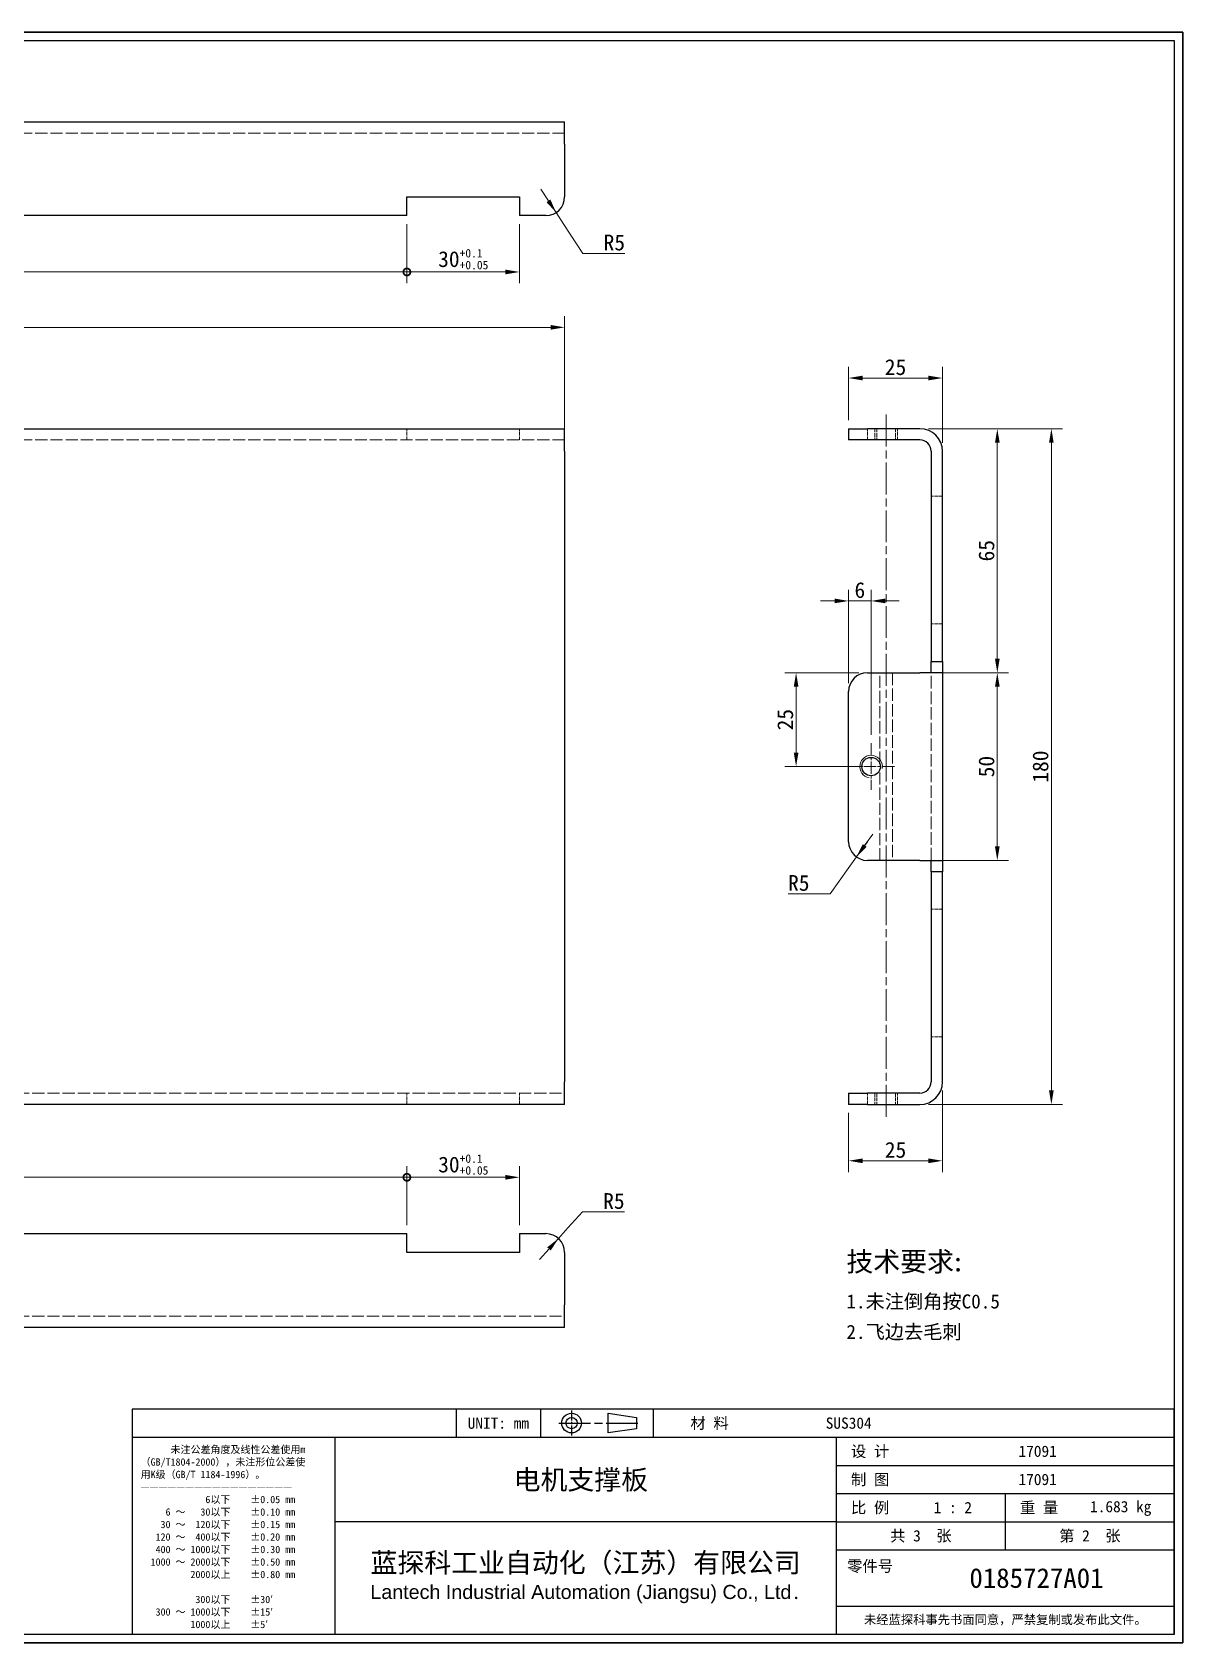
# Model space of a CAD drawing. Header units: millimetres. Extents: x 9 to 622, y 8 to 437.
# Drawn here: x 315.4 to 621.8, y 8.2 to 437.3 of the extents above; entities that cross this region are included whole.
import ezdxf
from ezdxf.enums import TextEntityAlignment as Align

# ---------------------------------------------------------------- set-up
doc = ezdxf.new("R2010")
doc.units = ezdxf.units.MM
doc.header["$LTSCALE"] = 1.5
doc.linetypes.add('CHAIN', pattern=[0.3543, 0.2362, -0.0295, 0.0591, -0.0295])
doc.linetypes.add('DASHED', pattern=[0.2067, 0.1654, -0.0413])
for name, color, linetype, lineweight in [('1', 7, 'Continuous', 18), ('可见 (ISO)', 7, 'Continuous', 25), ('可见窄的 (ISO)', 7, 'Continuous', 18), ('图框 (ISO)', 7, 'Continuous', 35), ('标题 (ISO)', 7, 'Continuous', 25)]:
    doc.layers.add(name, color=color, linetype=linetype, lineweight=lineweight)
for name, color, linetype, lineweight, true_color in [('中心标记 (ISO)', 1, 'CHAIN', 18, 0xff0000), ('中心线 (ISO)', 1, 'CHAIN', 18, 0xff0000), ('尺寸 (ISO)', 7, 'Continuous', 18, 0x008000), ('符号 (ISO)', 7, 'Continuous', 18, 0x008000), ('隐藏 (ISO)', 5, 'DASHED', 18, 0x0000ff)]:
    doc.layers.add(name, color=color, linetype=linetype, lineweight=lineweight, true_color=true_color)
doc.styles.add('文本样式164', font='SimSun.ttf')
doc.styles.add('文本样式165', font='SimSun.ttf')
doc.styles.add('文本样式74', font='SimSun.ttf')
doc.styles.add('最新国标', font='simfang.ttf')
doc.styles.add('注释文本 (ISO)', font='simfang.ttf')
doc.dimstyles.new('默认 (GB)', dxfattribs={"dimscale": 1.5, "dimtxt": 2.8, "dimasz": 2.5, "dimexe": 2, "dimexo": 1.5, "dimgap": 0.5, "dimtad": 1, "dimtoh": 1, "dimdsep": 46, "dimtxsty": '最新国标', "dimcen": 0.09, "dimdle": 10, "dimclrd": 256, "dimclre": 256, "dimclrt": 256, "dimaunit": 1, "dimadec": 3, "dimazin": 2, "dimtfac": 0.535714, "dimtdec": 3, "dimtmove": 0, "dimatfit": 3, "dimfxl": 0, "dimtolj": 1, "dimlwd": -1, "dimlwe": -1, "dimarcsym": 0})

# ---------------------------------------------------------------- blocks, each defined once
blk = doc.blocks.new('图框 最新国标')
at = {"layer": '图框 (ISO)'}
for p, q in [((6, 291.5), (414.5, 291.5)), ((414.5, 291.5), (414.5, 5.5)), ((414.5, 5.5), (6, 5.5))]:
    blk.add_line(p, q, dxfattribs=at)
at = {"layer": '图框 (ISO)', "color": 7, "linetype": 'Continuous', "lineweight": 25}
for p, q in [((18, 290), (413, 290)), ((18, 290), (413, 290)), ((413, 290), (413, 7)), ((413, 290), (413, 7)), ((413, 7), (6, 7)), ((413, 7), (18, 7))]:
    blk.add_line(p, q, dxfattribs=at)
at = {"layer": '图框 (ISO)', "style": '文本样式74'}
blk.add_attdef('零件代号_001', (44.34, 287.25), '', height=2.5, rotation=180, dxfattribs=at)
blk = doc.blocks.new('标题栏 最新国标')
at = {"layer": '标题 (ISO)'}
for p, q in [((381.98, -183.84), (196.98, -183.84)), ((196.98, -183.84), (196.98, -223.84)), ((254.48, -183.84), (254.48, -188.84)), ((269.48, -183.84), (269.48, -188.84)), ((281.48, -188.09), (281.48, -184.59)), ((281.48, -184.59), (286.48, -185.34)), ((286.48, -185.34), (286.48, -187.34)), ((289.48, -183.84), (289.48, -188.84)), ((381.98, -223.84), (381.98, -183.84)), ((383.48, -183.84), (383.48, -225.34)), ((286.48, -187.34), (281.48, -188.09)), ((196.98, -188.84), (381.98, -188.84)), ((232.98, -188.84), (232.98, -223.84)), ((321.98, -188.84), (321.98, -223.84)), ((321.98, -193.84), (381.98, -193.84)), ((321.98, -198.84), (381.98, -198.84)), ((351.98, -198.84), (351.98, -208.84)), ((321.98, -203.84), (232.98, -203.84)), ((321.98, -203.84), (381.98, -203.84)), ((321.98, -208.84), (381.98, -208.84)), ((321.98, -218.84), (381.98, -218.84)), ((196.98, -223.84), (381.98, -223.84)), ((383.48, -225.34), (196.98, -225.34))]:
    blk.add_line(p, q, dxfattribs=at)
at = {"layer": '标题 (ISO)', "linetype": 'CHAIN', "ltscale": 5.000333}
blk.add_line((274.98, -184.09), (274.98, -188.59), dxfattribs=at)
at = {"layer": '标题 (ISO)', "linetype": 'CHAIN', "ltscale": 15.834605}
blk.add_line((272.73, -186.34), (286.98, -186.34), dxfattribs=at)
at = {"layer": '标题 (ISO)'}
for radius in [1.75, 1]:
    blk.add_circle((274.98, -186.34), radius, dxfattribs=at)
at = {"layer": '1', "style": '文本样式164'}
for s, p in [('UNIT: mm', (261.98, -186.34)), ('材 料', (299.48, -186.34)), ('设 计', (327.98, -191.34)), ('制 图', (327.98, -196.34)), ('比 例', (327.98, -201.34)), ('重 量', (357.98, -201.34)), ('共 3  张', (336.98, -206.34)), ('第 2  张', (366.98, -206.34))]:
    blk.add_text(s, height=2, dxfattribs=at).set_placement(p, align=Align.MIDDLE_CENTER)
at = {"layer": '标题 (ISO)', "style": '注释文本 (ISO)'}
for s, insert, char_height, attachment_point, line_spacing_factor in [('\\fSimSun|b0|i0;{\\H1.3000;      未注公差角度及线性公差使用m\\P}\\fSimSun|b0|i0;{\\H1.3000;（GB/T1804-2000），未注形位公差使\\P}\\fSimSun|b0|i0;{\\H1.3000;用K级（GB/T 1184-1996）。\\P}\\fSimSun|b0|i0;{\\H1.3000;—————————————————\\P}\\fSimSun|b0|i0;{\\H1.3000;             6以下    ±0.05 mm\\P}\\fSimSun|b0|i0;{\\H1.3000;     6 ～   30以下    ±0.10 mm\\P}\\fSimSun|b0|i0;{\\H1.3000;    30 ～  120以下    ±0.15 mm\\P}\\fSimSun|b0|i0;{\\H1.3000;   120 ～  400以下    ±0.20 mm\\P}\\fSimSun|b0|i0;{\\H1.3000;   400 ～ 1000以下    ±0.30 mm\\P}\\fSimSun|b0|i0;{\\H1.3000;  1000 ～ 2000以下    ±0.50 mm\\P}\\fSimSun|b0|i0;{\\H1.3000;          2000以上    ±0.80 mm\\P}\\fSimSun|b0|i0;{\\H1.3000;\\P}\\fSimSun|b0|i0;{\\H1.3000;           300以下    ±30′\\P}\\fSimSun|b0|i0;{\\H1.3000;   300 ～ 1000以下    ±15′\\P}\\fSimSun|b0|i0;{\\H1.3000;          1000以上    ±5′}', (198.48, -206.63), 1.3, 4, 1.023913), ('{\\fMicrosoft YaHei|b0|i0|c134|p34;\\H1.75x;蓝探科工业自动化（江苏）有限公司\\P\\fArial|b0|i0|c0|p34;\\H0.71429x;Lantech Industrial Automation (Jiangsu) Co., Ltd\\fFangSong|b0|i0|c134|p49;.\\H1.15195x; }', (277.48, -213.84), 2, 5, 0.978695)]:
    blk.add_mtext(s, dxfattribs=dict(at, insert=insert, char_height=char_height, attachment_point=attachment_point, line_spacing_factor=line_spacing_factor))
at = {"layer": '标题 (ISO)', "attachment_point": 5, "style": '注释文本 (ISO)'}
for s, insert, char_height in [('\\fFangSong|b0|i0;零件号', (327.98, -211.84), 2), ('\\fSimSun|b0|i0;{\\H1.6000;未经蓝探科事先书面同意，严禁复制或发布此文件。}', (351.98, -221.34), 1.6)]:
    blk.add_mtext(s, dxfattribs=dict(at, insert=insert, char_height=char_height))
at = {"layer": '标题 (ISO)'}
for tag, p, height, style in [('材料_001', (320.09, -187.33), 2, '注释文本 (ISO)'), ('设计人_001', (354.32, -192.33), 2, '注释文本 (ISO)'), ('库存编号_001', (264.69, -198.14), 3.5, '文本样式165'), ('设计人_001', (354.32, -197.33), 2, '注释文本 (ISO)'), ('视图比例_001', (339.26, -202.33), 2, '注释文本 (ISO)'), ('质量\\P3;_001', (367.02, -202.16), 2, '注释文本 (ISO)'), ('零件代号_001', (345.61, -215.59), 3.5, '文本样式165')]:
    blk.add_attdef(tag, p, '', height=height, dxfattribs=dict(at, style=style))
blk = doc.blocks.new('_DotSmall')
at = {"color": 0, "linetype": 'ByBlock', "const_width": 0.5}
blk.add_lwpolyline([(-0.0625, 0, 1), (0.0625, 0, 1)], format="xyb", close=True, dxfattribs=at)
blk = doc.blocks.new('*D12')
at = {"layer": 'Defpoints', "color": 0, "transparency": 16777216}
for p in [(179.15, 388.39), (415.15, 388.39), (415.15, 373.39)]:
    blk.add_point(p, dxfattribs=at)
at = {"layer": '尺寸 (ISO)', "color": 116, "true_color": 0x00803f, "transparency": 16777216}
for p, q in [((179.15, 386.14), (179.15, 370.39)), ((415.15, 386.14), (415.15, 370.39)), ((179.15, 373.39), (415.15, 373.39))]:
    blk.add_line(p, q, dxfattribs=at)
at = {"layer": '尺寸 (ISO)', "color": 116, "true_color": 0x00803f, "transparency": 16777216, "xscale": 3.75, "yscale": 3.75, "zscale": 3.75, "rotation": 180}
blk.add_blockref('_DotSmall', (179.15, 373.39), dxfattribs=at)
at = {"layer": '尺寸 (ISO)', "color": 116, "true_color": 0x00803f, "transparency": 16777216, "xscale": 3.75, "yscale": 3.75, "zscale": 3.75}
blk.add_blockref('_DotSmall', (415.15, 373.39), dxfattribs=at)
at = {"layer": '尺寸 (ISO)', "transparency": 16777216, "insert": (297.15, 376.26), "char_height": 4.2, "attachment_point": 5, "style": '最新国标'}
blk.add_mtext('\\A1;236', dxfattribs=at)
blk = doc.blocks.new('*D13')
at = {"layer": 'Defpoints', "color": 0, "transparency": 16777216}
for p in [(415.15, 388.39), (445.15, 388.39), (445.15, 373.39)]:
    blk.add_point(p, dxfattribs=at)
at = {"layer": '尺寸 (ISO)', "color": 116, "true_color": 0x00803f, "transparency": 16777216}
for p, q in [((415.15, 386.14), (415.15, 370.39)), ((445.15, 386.14), (445.15, 370.39)), ((415.15, 373.39), (441.4, 373.39))]:
    blk.add_line(p, q, dxfattribs=at)
blk.add_solid([(441.4, 374.01), (441.4, 372.76), (445.15, 373.39)], dxfattribs=at)
at = {"layer": '尺寸 (ISO)', "color": 116, "true_color": 0x00803f, "transparency": 16777216, "xscale": 3.75, "yscale": 3.75, "zscale": 3.75, "rotation": 180}
blk.add_blockref('_DotSmall', (415.15, 373.39), dxfattribs=at)
at = {"layer": '尺寸 (ISO)', "transparency": 16777216, "insert": (430.15, 376.81), "char_height": 4.2, "attachment_point": 5, "style": '最新国标'}
blk.add_mtext('\\A1;30{\\H2.25;\\S+0.1^ +0.05;}', dxfattribs=at)
blk = doc.blocks.new('*D16')
at = {"layer": 'Defpoints', "color": 0, "transparency": 16777216}
for p in [(452.15, 393.39), (454.88, 389.2)]:
    blk.add_point(p, dxfattribs=at)
at = {"layer": '尺寸 (ISO)', "color": 116, "true_color": 0x00803f, "transparency": 16777216}
for p, q in [((452.83, 392.34), (450.78, 395.48)), ((452.15, 393.39), (454.88, 389.2)), ((454.88, 389.2), (456.93, 386.06)), ((461.98, 378.33), (456.93, 386.06)), ((473.16, 378.33), (461.98, 378.33))]:
    blk.add_line(p, q, dxfattribs=at)
blk.add_solid([(453.36, 392.68), (452.31, 392), (454.88, 389.2)], dxfattribs=at)
at = {"layer": '尺寸 (ISO)', "transparency": 16777216, "insert": (470.38, 381.21), "char_height": 4.2, "attachment_point": 5, "style": '最新国标'}
blk.add_mtext('\\A1;R5', dxfattribs=at)
blk = doc.blocks.new('*D22')
at = {"layer": 'Defpoints', "color": 0, "transparency": 16777216}
for p in [(557.76, 345.14), (532.76, 331.64), (557.76, 325.64)]:
    blk.add_point(p, dxfattribs=at)
at = {"layer": '尺寸 (ISO)', "color": 116, "true_color": 0x00803f, "transparency": 16777216}
for p, q in [((532.76, 333.89), (532.76, 348.14)), ((557.76, 327.89), (557.76, 348.14)), ((536.51, 345.14), (554.01, 345.14))]:
    blk.add_line(p, q, dxfattribs=at)
for points in [[(536.51, 345.76), (536.51, 344.51), (532.76, 345.14)], [(554.01, 345.76), (554.01, 344.51), (557.76, 345.14)]]:
    blk.add_solid(points, dxfattribs=at)
at = {"layer": '尺寸 (ISO)', "transparency": 16777216, "insert": (545.26, 348.01), "char_height": 4.2, "attachment_point": 5, "style": '最新国标'}
blk.add_mtext('\\A1;25', dxfattribs=at)
blk = doc.blocks.new('*D23')
at = {"layer": 'Defpoints', "color": 0, "transparency": 16777216}
for p in [(551.76, 331.64), (551.76, 151.64), (586.76, 151.64)]:
    blk.add_point(p, dxfattribs=at)
at = {"layer": '尺寸 (ISO)', "color": 116, "true_color": 0x00803f, "transparency": 16777216}
for p, q in [((554.01, 331.64), (589.76, 331.64)), ((586.76, 327.89), (586.76, 155.39)), ((554.01, 151.64), (589.76, 151.64))]:
    blk.add_line(p, q, dxfattribs=at)
for points in [[(586.13, 327.89), (587.38, 327.89), (586.76, 331.64)], [(586.13, 155.39), (587.38, 155.39), (586.76, 151.64)]]:
    blk.add_solid(points, dxfattribs=at)
at = {"layer": '尺寸 (ISO)', "transparency": 16777216, "insert": (583.88, 241.64), "char_height": 4.2, "attachment_point": 5, "rotation": 90, "style": '最新国标'}
blk.add_mtext('\\A1;180', dxfattribs=at)
blk = doc.blocks.new('*D24')
at = {"layer": 'Defpoints', "color": 0, "transparency": 16777216}
for p in [(551.76, 331.64), (551.76, 266.64), (572.36, 266.64)]:
    blk.add_point(p, dxfattribs=at)
at = {"layer": '尺寸 (ISO)', "color": 116, "true_color": 0x00803f, "transparency": 16777216}
for p, q in [((554.01, 331.64), (575.36, 331.64)), ((572.36, 327.89), (572.36, 270.39)), ((554.01, 266.64), (575.36, 266.64))]:
    blk.add_line(p, q, dxfattribs=at)
for points in [[(571.74, 327.89), (572.99, 327.89), (572.36, 331.64)], [(571.74, 270.39), (572.99, 270.39), (572.36, 266.64)]]:
    blk.add_solid(points, dxfattribs=at)
at = {"layer": '尺寸 (ISO)', "transparency": 16777216, "insert": (569.49, 299.14), "char_height": 4.2, "attachment_point": 5, "rotation": 90, "style": '最新国标'}
blk.add_mtext('\\A1;65', dxfattribs=at)
blk = doc.blocks.new('*D25')
at = {"layer": 'Defpoints', "color": 0, "transparency": 16777216}
for p in [(551.76, 266.64), (551.76, 216.64), (572.36, 216.64)]:
    blk.add_point(p, dxfattribs=at)
at = {"layer": '尺寸 (ISO)', "color": 116, "true_color": 0x00803f, "transparency": 16777216}
for p, q in [((554.01, 266.64), (575.36, 266.64)), ((572.36, 262.89), (572.36, 220.39)), ((554.01, 216.64), (575.36, 216.64))]:
    blk.add_line(p, q, dxfattribs=at)
for points in [[(571.74, 262.89), (572.99, 262.89), (572.36, 266.64)], [(571.74, 220.39), (572.99, 220.39), (572.36, 216.64)]]:
    blk.add_solid(points, dxfattribs=at)
at = {"layer": '尺寸 (ISO)', "transparency": 16777216, "insert": (569.49, 241.64), "char_height": 4.2, "attachment_point": 5, "rotation": 90, "style": '最新国标'}
blk.add_mtext('\\A1;50', dxfattribs=at)
blk = doc.blocks.new('*D26')
at = {"layer": 'Defpoints', "color": 0, "transparency": 16777216}
for p in [(557.76, 157.64), (532.76, 151.64), (557.76, 136.64)]:
    blk.add_point(p, dxfattribs=at)
at = {"layer": '尺寸 (ISO)', "color": 116, "true_color": 0x00803f, "transparency": 16777216}
for p, q in [((557.76, 155.39), (557.76, 133.64)), ((532.76, 149.39), (532.76, 133.64)), ((536.51, 136.64), (554.01, 136.64))]:
    blk.add_line(p, q, dxfattribs=at)
for points in [[(536.51, 137.26), (536.51, 136.01), (532.76, 136.64)], [(554.01, 137.26), (554.01, 136.01), (557.76, 136.64)]]:
    blk.add_solid(points, dxfattribs=at)
at = {"layer": '尺寸 (ISO)', "transparency": 16777216, "insert": (545.26, 139.51), "char_height": 4.2, "attachment_point": 5, "style": '最新国标'}
blk.add_mtext('\\A1;25', dxfattribs=at)
blk = doc.blocks.new('*D36')
at = {"layer": 'Defpoints', "color": 0, "transparency": 16777216}
for p in [(415.15, 132.24), (179.15, 117.24), (415.15, 117.24)]:
    blk.add_point(p, dxfattribs=at)
at = {"layer": '尺寸 (ISO)', "color": 116, "true_color": 0x00803f, "transparency": 16777216}
for p, q in [((179.15, 119.49), (179.15, 135.24)), ((415.15, 119.49), (415.15, 135.24)), ((179.15, 132.24), (415.15, 132.24))]:
    blk.add_line(p, q, dxfattribs=at)
at = {"layer": '尺寸 (ISO)', "color": 116, "true_color": 0x00803f, "transparency": 16777216, "xscale": 3.75, "yscale": 3.75, "zscale": 3.75, "rotation": 180}
blk.add_blockref('_DotSmall', (179.15, 132.24), dxfattribs=at)
at = {"layer": '尺寸 (ISO)', "color": 116, "true_color": 0x00803f, "transparency": 16777216, "xscale": 3.75, "yscale": 3.75, "zscale": 3.75}
blk.add_blockref('_DotSmall', (415.15, 132.24), dxfattribs=at)
at = {"layer": '尺寸 (ISO)', "transparency": 16777216, "insert": (297.16, 135.11), "char_height": 4.2, "attachment_point": 5, "style": '最新国标'}
blk.add_mtext('\\A1;236', dxfattribs=at)
blk = doc.blocks.new('*D37')
at = {"layer": 'Defpoints', "color": 0, "transparency": 16777216}
for p in [(445.15, 132.24), (415.15, 117.24), (445.15, 117.24)]:
    blk.add_point(p, dxfattribs=at)
at = {"layer": '尺寸 (ISO)', "color": 116, "true_color": 0x00803f, "transparency": 16777216}
for p, q in [((415.15, 119.49), (415.15, 135.24)), ((445.15, 119.49), (445.15, 135.24)), ((415.15, 132.24), (441.4, 132.24))]:
    blk.add_line(p, q, dxfattribs=at)
blk.add_solid([(441.4, 132.86), (441.4, 131.61), (445.15, 132.24)], dxfattribs=at)
at = {"layer": '尺寸 (ISO)', "color": 116, "true_color": 0x00803f, "transparency": 16777216, "xscale": 3.75, "yscale": 3.75, "zscale": 3.75, "rotation": 180}
blk.add_blockref('_DotSmall', (415.15, 132.24), dxfattribs=at)
at = {"layer": '尺寸 (ISO)', "transparency": 16777216, "insert": (430.16, 135.65), "char_height": 4.2, "attachment_point": 5, "style": '最新国标'}
blk.add_mtext('\\A1;30{\\H2.25;\\S+0.1^ +0.05;}', dxfattribs=at)
blk = doc.blocks.new('*D41')
at = {"layer": 'Defpoints', "color": 0, "transparency": 16777216}
for p in [(455.5, 115.95), (452.15, 112.24)]:
    blk.add_point(p, dxfattribs=at)
at = {"layer": '尺寸 (ISO)', "color": 116, "true_color": 0x00803f, "transparency": 16777216}
for p, q in [((461.87, 123.02), (458.01, 118.74)), ((473.05, 123.02), (461.87, 123.02)), ((452.15, 112.24), (455.5, 115.95)), ((455.5, 115.95), (458.01, 118.74)), ((452.99, 113.16), (450.48, 110.38))]:
    blk.add_line(p, q, dxfattribs=at)
blk.add_solid([(452.52, 113.58), (453.45, 112.75), (455.5, 115.95)], dxfattribs=at)
at = {"layer": '尺寸 (ISO)', "transparency": 16777216, "insert": (470.26, 125.89), "char_height": 4.2, "attachment_point": 5, "style": '最新国标'}
blk.add_mtext('\\A1;R5', dxfattribs=at)
blk = doc.blocks.new('*D42')
at = {"layer": 'Defpoints', "color": 0, "transparency": 16777216}
for p in [(537.76, 221.64), (534.86, 217.56)]:
    blk.add_point(p, dxfattribs=at)
at = {"layer": '尺寸 (ISO)', "color": 116, "true_color": 0x00803f, "transparency": 16777216}
for p, q in [((537.03, 220.62), (539.21, 223.68)), ((537.76, 221.64), (534.86, 217.56)), ((527.89, 207.74), (532.69, 214.51)), ((534.86, 217.56), (532.69, 214.51)), ((516.71, 207.74), (527.89, 207.74))]:
    blk.add_line(p, q, dxfattribs=at)
blk.add_solid([(536.52, 220.98), (537.54, 220.26), (534.86, 217.56)], dxfattribs=at)
at = {"layer": '尺寸 (ISO)', "transparency": 16777216, "insert": (519.5, 210.62), "char_height": 4.2, "attachment_point": 5, "style": '最新国标'}
blk.add_mtext('\\A1;R5', dxfattribs=at)
blk = doc.blocks.new('*D43')
at = {"layer": 'Defpoints', "color": 0, "transparency": 16777216}
for p in [(537.76, 266.64), (518.78, 241.64), (538.76, 241.64)]:
    blk.add_point(p, dxfattribs=at)
at = {"layer": '尺寸 (ISO)', "color": 116, "true_color": 0x00803f, "transparency": 16777216}
for p, q in [((535.51, 266.64), (515.78, 266.64)), ((518.78, 262.89), (518.78, 245.39)), ((536.51, 241.64), (515.78, 241.64))]:
    blk.add_line(p, q, dxfattribs=at)
for points in [[(518.16, 262.89), (519.41, 262.89), (518.78, 266.64)], [(518.16, 245.39), (519.41, 245.39), (518.78, 241.64)]]:
    blk.add_solid(points, dxfattribs=at)
at = {"layer": '尺寸 (ISO)', "transparency": 16777216, "insert": (515.91, 254.14), "char_height": 4.2, "attachment_point": 5, "rotation": 90, "style": '最新国标'}
blk.add_mtext('\\A1;25', dxfattribs=at)
blk = doc.blocks.new('*D44')
at = {"layer": 'Defpoints', "color": 0, "transparency": 16777216}
for p in [(538.76, 285.76), (532.76, 261.64), (538.76, 247.85)]:
    blk.add_point(p, dxfattribs=at)
at = {"layer": '尺寸 (ISO)', "color": 116, "true_color": 0x00803f, "transparency": 16777216}
for p, q in [((532.76, 263.89), (532.76, 288.76)), ((538.76, 250.1), (538.76, 288.76)), ((529.01, 285.76), (525.26, 285.76)), ((532.76, 285.76), (538.76, 285.76)), ((542.51, 285.76), (546.26, 285.76))]:
    blk.add_line(p, q, dxfattribs=at)
for points in [[(529.01, 286.39), (529.01, 285.14), (532.76, 285.76)], [(542.51, 286.39), (542.51, 285.14), (538.76, 285.76)]]:
    blk.add_solid(points, dxfattribs=at)
at = {"layer": '尺寸 (ISO)', "transparency": 16777216, "insert": (535.76, 288.63), "char_height": 4.2, "attachment_point": 5, "style": '最新国标'}
blk.add_mtext('\\A1;6', dxfattribs=at)
blk = doc.blocks.new('*D45')
at = {"layer": 'Defpoints', "color": 0, "transparency": 16777216}
for p in [(457.15, 358.64), (137.15, 325.64), (457.15, 325.64)]:
    blk.add_point(p, dxfattribs=at)
at = {"layer": '尺寸 (ISO)', "color": 116, "true_color": 0x00803f, "transparency": 16777216}
for p, q in [((137.15, 327.89), (137.15, 361.64)), ((457.15, 327.89), (457.15, 361.64)), ((140.9, 358.64), (453.4, 358.64))]:
    blk.add_line(p, q, dxfattribs=at)
for points in [[(140.9, 359.26), (140.9, 358.01), (137.15, 358.64)], [(453.4, 359.26), (453.4, 358.01), (457.15, 358.64)]]:
    blk.add_solid(points, dxfattribs=at)
at = {"layer": '尺寸 (ISO)', "transparency": 16777216, "insert": (297.15, 361.51), "char_height": 4.2, "attachment_point": 5, "style": '最新国标'}
blk.add_mtext('\\A1;320', dxfattribs=at)

msp = doc.modelspace()

# ---------------------------------------------------------------- linework, layer by layer
at = {"layer": '中心标记 (ISO)', "ltscale": 9.198475}
for p, q in [((538.7577, 247.8482), (538.7577, 235.4312)), ((544.9662, 241.6397), (532.5492, 241.6397))]:
    msp.add_line(p, q, dxfattribs=at)
at = {"layer": '中心线 (ISO)', "ltscale": 23.990969}
msp.add_line((542.7577, 335.3897), (542.7577, 147.8897), dxfattribs=at)
at = {"layer": '可见 (ISO)'}
for p, q in [((137.1497, 413.3874), (457.1497, 413.3874)), ((457.1497, 407.3874), (457.1497, 413.3874)), ((457.1497, 407.3874), (457.1497, 393.3874)), ((415.1497, 388.3874), (415.1497, 393.3874)), ((415.1497, 393.3874), (445.1497, 393.3874)), ((445.1497, 393.3874), (445.1497, 388.3874)), ((415.1497, 388.3874), (179.1497, 388.3874)), ((452.1497, 388.3874), (445.1497, 388.3874)), ((137.1497, 331.6397), (457.1497, 331.6397)), ((457.1497, 325.6397), (457.1497, 331.6397)), ((532.7577, 331.6397), (537.7577, 331.6397)), ((532.7577, 331.6397), (532.7577, 328.6397)), ((551.7577, 331.6397), (537.7577, 331.6397)), ((537.7577, 328.6397), (532.7577, 328.6397)), ((551.7577, 328.6397), (537.7577, 328.6397)), ((457.1497, 325.6397), (457.1497, 157.6397)), ((554.7577, 325.6397), (554.7577, 269.6397)), ((557.7577, 269.6397), (557.7577, 325.6397)), ((537.7577, 266.6397), (551.7577, 266.6397)), ((557.7577, 266.6397), (551.7577, 266.6397)), ((554.7577, 269.6397), (557.7577, 269.6397)), ((554.7577, 266.6397), (554.7577, 269.6397)), ((557.7577, 269.6397), (557.7577, 266.6397)), ((557.7577, 266.6397), (557.7577, 216.6397)), ((532.7577, 221.6397), (532.7577, 261.6397)), ((551.7577, 216.6397), (537.7577, 216.6397)), ((551.7577, 216.6397), (557.7577, 216.6397)), ((554.7577, 213.6397), (554.7577, 216.6397)), ((557.7577, 216.6397), (557.7577, 213.6397)), ((557.7577, 213.6397), (554.7577, 213.6397)), ((554.7577, 213.6397), (554.7577, 157.6397)), ((557.7577, 157.6397), (557.7577, 213.6397)), ((457.1497, 151.6397), (457.1497, 157.6397)), ((532.7577, 154.6397), (537.7577, 154.6397)), ((532.7577, 154.6397), (532.7577, 151.6397)), ((551.7577, 154.6397), (537.7577, 154.6397)), ((457.1497, 151.6397), (137.1497, 151.6397)), ((537.7577, 151.6397), (532.7577, 151.6397)), ((537.7577, 151.6397), (551.7577, 151.6397)), ((179.1497, 117.236), (415.1497, 117.236)), ((415.1497, 112.236), (415.1497, 117.236)), ((445.1497, 117.236), (452.1497, 117.236)), ((445.1497, 117.236), (445.1497, 112.236)), ((445.1497, 112.236), (415.1497, 112.236)), ((457.1497, 112.236), (457.1497, 98.236)), ((457.1497, 92.236), (457.1497, 98.236)), ((457.1497, 92.236), (137.1497, 92.236))]:
    msp.add_line(p, q, dxfattribs=at)
msp.add_circle((538.7577, 241.6397), 2.4585, dxfattribs=at)
for centre, radius, start, end in [((452.1497, 393.3874), 5, 270, 0), ((551.7577, 325.6397), 6, 0, 90), ((551.7577, 325.6397), 3, 0, 90), ((537.7577, 261.6397), 5, 90, 180), ((537.7577, 221.6397), 5, 180, 270), ((551.7577, 157.6397), 6, 270, 0), ((551.7577, 157.6397), 3, 270, 0), ((452.1497, 112.236), 5, 0, 90)]:
    msp.add_arc(centre, radius, start, end, dxfattribs=at)
at = {"layer": '可见窄的 (ISO)'}
msp.add_arc((538.7577, 241.6397), 3, 350, 260, dxfattribs=at)
at = {"layer": '隐藏 (ISO)', "ltscale": 13.06445}
for p, q in [((457.1497, 410.3874), (137.1497, 410.3874)), ((457.1497, 328.6397), (137.1497, 328.6397)), ((137.1497, 154.6397), (457.1497, 154.6397)), ((137.1497, 95.236), (457.1497, 95.236))]:
    msp.add_line(p, q, dxfattribs=at)
at = {"layer": '隐藏 (ISO)', "ltscale": 3.809293}
for p, q in [((415.1497, 328.6397), (415.1497, 331.6397)), ((445.1497, 328.6397), (445.1497, 331.6397)), ((537.7577, 328.6397), (537.7577, 331.6397)), ((539.7577, 331.6397), (539.7577, 328.6397)), ((540.2992, 331.6397), (540.2992, 328.6397)), ((545.2162, 331.6397), (545.2162, 328.6397)), ((545.7577, 328.6397), (545.7577, 331.6397)), ((557.7577, 313.6397), (554.7577, 313.6397)), ((557.7577, 279.6397), (554.7577, 279.6397)), ((557.7577, 203.6397), (554.7577, 203.6397)), ((557.7577, 169.6397), (554.7577, 169.6397)), ((415.1497, 151.6397), (415.1497, 154.6397)), ((445.1497, 151.6397), (445.1497, 154.6397)), ((537.7577, 151.6397), (537.7577, 154.6397)), ((539.7577, 154.6397), (539.7577, 151.6397)), ((540.2992, 154.6397), (540.2992, 151.6397)), ((545.2162, 154.6397), (545.2162, 151.6397)), ((545.7577, 151.6397), (545.7577, 154.6397))]:
    msp.add_line(p, q, dxfattribs=at)
at = {"layer": '隐藏 (ISO)', "ltscale": 13.03617}
for p, q in [((541.0994, 242.3886), (541.0994, 266.6397)), ((541.0994, 216.6397), (541.0994, 240.8909))]:
    msp.add_line(p, q, dxfattribs=at)
at = {"layer": '隐藏 (ISO)', "ltscale": 13.438693}
for p, q in [((544.4161, 266.6397), (544.4161, 216.6397)), ((554.7577, 216.6397), (554.7577, 266.6397))]:
    msp.add_line(p, q, dxfattribs=at)

# ---------------------------------------------------------------- block references
at = {"xscale": 1.5, "yscale": 1.5, "zscale": 1.5}
msp.add_blockref('图框 最新国标', (0, 0), dxfattribs=at)
ref = msp.add_blockref('标题栏 最新国标', (46.5262, 346.2664), dxfattribs=dict(xscale=1.5, yscale=1.5, zscale=1.5))
ref.add_attrib('零件代号_001', '0185727A01', (564.9344, 22.875), dxfattribs={"layer": '标题 (ISO)', "height": 5.25, "style": '文本样式165'})
ref.add_attrib('库存编号_001', '电机支撑板', (443.5684, 49.0517), dxfattribs={"layer": '标题 (ISO)', "height": 5.25, "style": '文本样式165'})
ref.add_attrib('质量\\P3;_001', '1.683 kg', (597.06, 43.0243), dxfattribs={"layer": '标题 (ISO)', "height": 3, "style": '注释文本 (ISO)'})
ref.add_attrib('视图比例_001', '1 : 2', (555.42, 42.7757), dxfattribs={"layer": '标题 (ISO)', "height": 3, "style": '注释文本 (ISO)'})
ref.add_attrib('设计人_001', '17091', (578.0057, 57.7671), dxfattribs={"layer": '标题 (ISO)', "height": 3, "style": '注释文本 (ISO)'})
ref.add_attrib('设计人_001', '17091', (578.0057, 50.2671), dxfattribs={"layer": '标题 (ISO)', "height": 3, "style": '注释文本 (ISO)'})
ref.add_attrib('材料_001', 'SUS304', (526.6671, 65.2671), dxfattribs={"layer": '标题 (ISO)', "height": 3, "style": '注释文本 (ISO)'})

# ---------------------------------------------------------------- texts
at = {"layer": '符号 (ISO)', "insert": (532.176, 100.5939), "char_height": 3, "width": 44.912281, "attachment_point": 4, "line_spacing_factor": 1.298045, "style": '注释文本 (ISO)'}
msp.add_mtext('{\\H1.75x;技术要求\\fCalibri|b0|i0|c0|p34;:\\fFangSong|b0|i0|c134|p49;\\P\\H0.71429x;1.未注倒角按C0.5\\P2.飞边去毛刺\\P}', dxfattribs=at)

# ---------------------------------------------------------------- dimensions: what is measured, and where the dimension line sits
at = {"layer": '尺寸 (ISO)', "color": 116, "true_color": 0x00803f}
for center, mpoint, picture, middle in [((452.1497, 393.3874), (454.8838, 389.2011), '*D16', (470.3764, 378.332)), ((537.7577, 221.6397), (534.863, 217.5629), '*D42', (519.4952, 207.7413)), ((452.1497, 112.236), (455.497, 115.9502), '*D41', (470.2623, 123.0203))]:
    dim = msp.add_radius_dim(center=center, mpoint=mpoint, dimstyle='默认 (GB)', override={"dimgap": 0.5, "dimtih": 1, "dimdec": 2, "dimlfac": 1, "dimcen": 0, "dimtol": 0, "dimlim": 0, "dimtp": 0, "dimtm": 0, "dimtdec": 3}, dxfattribs=at)
    dim.commit()
    dim.dimension.update_dxf_attribs({"geometry": picture, "text_midpoint": middle, "dimtype": 164})
for base, p1, p2, angle, override, picture, middle in [((415.1497, 373.3874), (179.1497, 388.3874), (415.1497, 388.3874), 180, {"dimgap": 0.5, "dimtoh": 0, "dimdec": 2, "dimblk1": 'DotSmall', "dimblk2": 'DotSmall', "dimsah": 1, "dimdle": 0, "dimtol": 0, "dimlim": 0, "dimtp": 0, "dimtm": 0, "dimtdec": 3, "dimtofl": 0, "dimatfit": 1}, '*D12', (297.1497, 373.3874)), ((445.1497, 373.3874), (415.1497, 388.3874), (445.1497, 388.3874), 180, {"dimgap": 0.5, "dimtoh": 0, "dimdec": 2, "dimblk1": 'DotSmall', "dimsah": 1, "dimdle": 0, "dimtol": 1, "dimlim": 0, "dimtp": 0.1, "dimtm": -0.05, "dimtdec": 3, "dimtofl": 0, "dimatfit": 1}, '*D13', (430.1497, 373.3874)), ((586.7577, 151.6397), (551.7577, 331.6397), (551.7577, 151.6397), 90, {"dimgap": 0.5, "dimtoh": 0, "dimdec": 2, "dimtol": 0, "dimlim": 0, "dimtp": 0, "dimtm": 0, "dimtdec": 3, "dimtofl": 0, "dimatfit": 1}, '*D23', (586.7577, 241.6397)), ((572.3612, 266.6397), (551.7577, 331.6397), (551.7577, 266.6397), 90, {"dimgap": 0.5, "dimtoh": 0, "dimdec": 2, "dimtol": 0, "dimlim": 0, "dimtp": 0, "dimtm": 0, "dimtdec": 3, "dimtofl": 0, "dimatfit": 1}, '*D24', (572.3612, 299.1397)), ((518.7827, 241.6397), (537.7577, 266.6397), (538.7577, 241.6397), 270, {"dimgap": 0.5, "dimtoh": 0, "dimdec": 2, "dimtol": 0, "dimlim": 0, "dimtp": 0, "dimtm": 0, "dimtdec": 3, "dimtofl": 0, "dimatfit": 1}, '*D43', (518.7827, 254.1397)), ((572.3612, 216.6397), (551.7577, 266.6397), (551.7577, 216.6397), 270, {"dimgap": 0.5, "dimtoh": 0, "dimdec": 2, "dimtol": 0, "dimlim": 0, "dimtp": 0, "dimtm": 0, "dimtdec": 3, "dimtofl": 0, "dimatfit": 1}, '*D25', (572.3612, 241.6397)), ((557.7577, 136.6397), (532.7577, 151.6397), (557.7577, 157.6397), 180, {"dimgap": 0.5, "dimtoh": 0, "dimdec": 2, "dimtol": 0, "dimlim": 0, "dimtp": 0, "dimtm": 0, "dimtdec": 3, "dimtofl": 0, "dimatfit": 1}, '*D26', (545.2577, 136.6397)), ((415.1497, 132.236), (179.1497, 117.236), (415.1497, 117.236), 180, {"dimgap": 0.5, "dimtoh": 0, "dimdec": 2, "dimblk1": 'DotSmall', "dimblk2": 'DotSmall', "dimsah": 1, "dimdle": 0, "dimtol": 0, "dimlim": 0, "dimtp": 0, "dimtm": 0, "dimtdec": 3, "dimtofl": 0, "dimatfit": 1}, '*D36', (297.1647, 132.236)), ((445.1497, 132.236), (415.1497, 117.236), (445.1497, 117.236), 180, {"dimgap": 0.5, "dimtoh": 0, "dimdec": 2, "dimblk1": 'DotSmall', "dimsah": 1, "dimdle": 0, "dimtol": 1, "dimlim": 0, "dimtp": 0.1, "dimtm": -0.05, "dimtdec": 3, "dimtofl": 0, "dimatfit": 1}, '*D37', (430.1647, 132.236))]:
    dim = msp.add_linear_dim(base=base, p1=p1, p2=p2, angle=angle, dimstyle='默认 (GB)', override=override, dxfattribs=at)
    dim.commit()
    dim.dimension.update_dxf_attribs({"geometry": picture, "text_midpoint": middle, "dimtype": 160})
for base, p1, p2, override, picture, middle in [((457.1497, 358.6397), (137.1497, 325.6397), (457.1497, 325.6397), {"dimgap": 0.5, "dimtoh": 0, "dimdec": 2, "dimtol": 0, "dimlim": 0, "dimtp": 0, "dimtm": 0, "dimtdec": 3, "dimtofl": 0, "dimatfit": 1}, '*D45', (297.1497, 358.6397)), ((557.7577, 345.1397), (532.7577, 331.6397), (557.7577, 325.6397), {"dimgap": 0.5, "dimtoh": 0, "dimdec": 2, "dimtol": 0, "dimlim": 0, "dimtp": 0, "dimtm": 0, "dimtdec": 3, "dimtofl": 0, "dimatfit": 1}, '*D22', (545.2577, 345.1397)), ((538.7577, 285.7604), (532.7577, 261.6397), (538.7577, 247.8482), {"dimgap": 0.5, "dimtoh": 0, "dimdec": 2, "dimtol": 0, "dimlim": 0, "dimtp": 0, "dimtm": 0, "dimtdec": 3, "dimtofl": 1, "dimatfit": 1}, '*D44', (535.7577, 285.7604))]:
    dim = msp.add_linear_dim(base=base, p1=p1, p2=p2, dimstyle='默认 (GB)', override=override, dxfattribs=at)
    dim.commit()
    dim.dimension.update_dxf_attribs({"geometry": picture, "text_midpoint": middle, "dimtype": 160})

doc.saveas('drawing.dxf')
